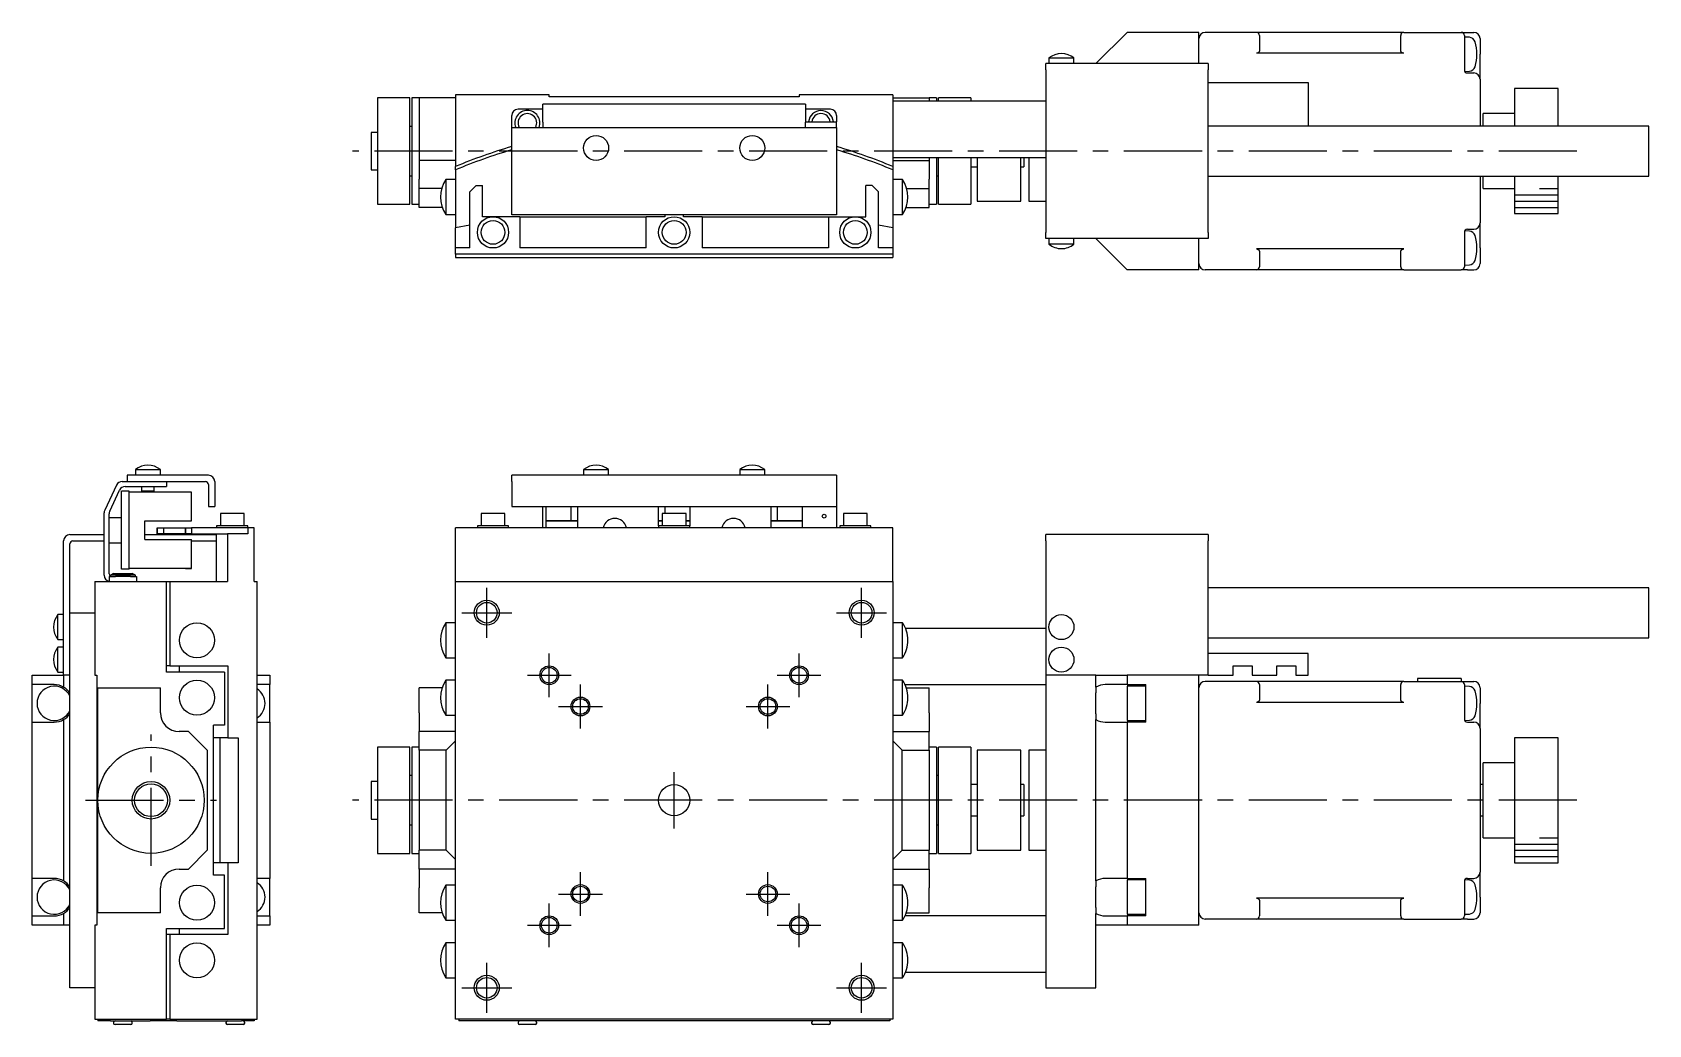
# Model space of a CAD drawing. Extents: x 28 to 595, y 17 to 359.
# Drawn here: x 28.5 to 287.2, y 200.2 to 359 of the extents above; entities that cross this region are included whole.
import ezdxf

# ---------------------------------------------------------------- set-up
doc = ezdxf.new("R2010")
doc.units = 0
doc.header["$LTSCALE"] = 10
doc.linetypes.add('CENTER', pattern=[2, 1.25, -0.25, 0.25, -0.25])
for name, color, linetype in [('1', 7, 'CONTINUOUS'), ('11', 7, 'CONTINUOUS'), ('2', 7, 'CONTINUOUS')]:
    doc.layers.add(name, color=color, linetype=linetype)

msp = doc.modelspace()

# ---------------------------------------------------------------- linework, layer by layer
at = {"layer": '1', "color": 7, "linetype": 'CONTINUOUS'}
for p, q in [((203.750001, 359), (198.750001, 354)), ((215.250001, 359), (203.750001, 359)), ((215.250001, 354), (215.250001, 359)), ((224.450001, 359), (216.250001, 359)), ((248.050001, 359), (224.450001, 359)), ((224.950001, 358.5), (224.950001, 357)), ((247.550001, 357), (247.550001, 358.5)), ((248.050001, 359), (257.250001, 359)), ((257.250001, 359), (258.250001, 359)), ((257.750001, 358.5), (257.750001, 357)), ((258.553724, 358.207879), (257.750001, 358.25)), ((258.250001, 359), (259.250001, 359)), ((260.250001, 358), (260.250001, 355.5)), ((191.250001, 354.897999), (195.249919, 354.897999)), ((191.250001, 354.897999), (191.250001, 354)), ((195.250001, 354), (195.250001, 354.897999)), ((224.474535, 355.648835), (224.450001, 355.648232)), ((248.050001, 355.648232), (224.450001, 355.648232)), ((224.49901, 355.65064), (224.474535, 355.648835)), ((224.523366, 355.653644), (224.49901, 355.65064)), ((224.547546, 355.65784), (224.523366, 355.653644)), ((224.571491, 355.663217), (224.547546, 355.65784)), ((224.595143, 355.669762), (224.571491, 355.663217)), ((224.618446, 355.67746), (224.595143, 355.669762)), ((224.641343, 355.686293), (224.618446, 355.67746)), ((224.663779, 355.696238), (224.641343, 355.686293)), ((224.685699, 355.707272), (224.663779, 355.696238)), ((224.707052, 355.719368), (224.685699, 355.707272)), ((224.727786, 355.732497), (224.707052, 355.719368)), ((224.747851, 355.746629), (224.727786, 355.732497)), ((224.767198, 355.761727), (224.747851, 355.746629)), ((224.78578, 355.777757), (224.767198, 355.761727)), ((224.803554, 355.794679), (224.78578, 355.777757)), ((224.820477, 355.812453), (224.803554, 355.794679)), ((224.836506, 355.831036), (224.820477, 355.812453)), ((224.851605, 355.850383), (224.836506, 355.831036)), ((224.865736, 355.870447), (224.851605, 355.850383)), ((224.878865, 355.891181), (224.865736, 355.870447)), ((224.890962, 355.912534), (224.878865, 355.891181)), ((224.901996, 355.934455), (224.890962, 355.912534)), ((224.911941, 355.956891), (224.901996, 355.934455)), ((224.920773, 355.979787), (224.911941, 355.956891)), ((224.928471, 356.00309), (224.920773, 355.979787)), ((224.935017, 356.026742), (224.928471, 356.00309)), ((224.940394, 356.050687), (224.935017, 356.026742)), ((224.944589, 356.074867), (224.940394, 356.050687)), ((224.947593, 356.099224), (224.944589, 356.074867)), ((224.949399, 356.123698), (224.947593, 356.099224)), ((224.950001, 356.148232), (224.949399, 356.123698)), ((224.950001, 357), (224.950001, 356.148232)), ((247.550001, 356.148232), (247.550001, 357)), ((247.550603, 356.123698), (247.550001, 356.148232)), ((247.552409, 356.099224), (247.550603, 356.123698)), ((247.555413, 356.074867), (247.552409, 356.099224)), ((247.559608, 356.050687), (247.555413, 356.074867)), ((247.564985, 356.026742), (247.559608, 356.050687)), ((247.571531, 356.00309), (247.564985, 356.026742)), ((247.579229, 355.979787), (247.571531, 356.00309)), ((247.588061, 355.956891), (247.579229, 355.979787)), ((247.598006, 355.934455), (247.588061, 355.956891)), ((247.60904, 355.912534), (247.598006, 355.934455)), ((247.621137, 355.891181), (247.60904, 355.912534)), ((247.634266, 355.870447), (247.621137, 355.891181)), ((247.648397, 355.850383), (247.634266, 355.870447)), ((247.663496, 355.831036), (247.648397, 355.850383)), ((247.679525, 355.812453), (247.663496, 355.831036)), ((247.696448, 355.794679), (247.679525, 355.812453)), ((247.714222, 355.777757), (247.696448, 355.794679)), ((247.732804, 355.761727), (247.714222, 355.777757)), ((247.752151, 355.746629), (247.732804, 355.761727)), ((247.772216, 355.732497), (247.752151, 355.746629)), ((247.79295, 355.719368), (247.772216, 355.732497)), ((247.814303, 355.707272), (247.79295, 355.719368)), ((247.836223, 355.696238), (247.814303, 355.707272)), ((247.858659, 355.686293), (247.836223, 355.696238)), ((247.881556, 355.67746), (247.858659, 355.686293)), ((247.904859, 355.669762), (247.881556, 355.67746)), ((247.928511, 355.663217), (247.904859, 355.669762)), ((247.952456, 355.65784), (247.928511, 355.663217)), ((247.976636, 355.653644), (247.952456, 355.65784)), ((248.000992, 355.65064), (247.976636, 355.653644)), ((248.025467, 355.648835), (248.000992, 355.65064)), ((248.050001, 355.648232), (248.025467, 355.648835)), ((257.750001, 357), (257.750001, 352.914214)), ((260.250001, 351.5), (260.250001, 355.5)), ((216.750001, 354), (190.750001, 354)), ((190.750001, 353), (190.750001, 354)), ((190.750001, 353), (190.750001, 327)), ((216.750001, 354), (216.750001, 353)), ((216.750001, 327), (216.750001, 353)), ((257.815038, 352.753408), (258.553724, 352.792121)), ((258.250001, 352.5), (259.250001, 352.5)), ((216.750001, 351), (232.750001, 351)), ((232.750001, 351), (232.750001, 344)), ((260.250001, 351.5), (260.250001, 344)), ((265.750001, 350), (265.750001, 344)), ((272.750001, 350), (265.750001, 350)), ((272.750001, 344), (272.750001, 350)), ((83.750001, 348.5), (83.750001, 331.5)), ((88.950001, 348.5), (83.750001, 348.5)), ((88.950001, 331.5), (88.950001, 348.5)), ((89.250001, 348.5), (89.250001, 331.5)), ((90.450001, 348.5), (89.250001, 348.5)), ((96.250001, 348.5), (90.450001, 348.5)), ((90.450001, 348.5), (90.450001, 338.5)), ((96.250001, 349), (96.250001, 337.54141)), ((111.250001, 349), (96.250001, 349)), ((152.250001, 347.5), (110.250001, 347.5)), ((110.250001, 347.406308), (110.250001, 347.5)), ((110.250001, 345.530961), (110.250001, 347.406308)), ((111.250001, 348.7), (111.250001, 349)), ((151.250001, 348.7), (111.250001, 348.7)), ((166.250001, 349), (151.250001, 349)), ((151.250001, 349), (151.250001, 348.7)), ((152.250001, 347.5), (152.250001, 347.406308)), ((152.250001, 347.406308), (152.250001, 345.530961)), ((166.250001, 349), (166.250001, 337.54141)), ((166.250001, 348.5), (172.050001, 348.5)), ((190.750001, 348), (166.250001, 348)), ((172.050001, 348.5), (172.050001, 348)), ((173.250001, 348.5), (172.050001, 348.5)), ((173.250001, 348.5), (173.250001, 348)), ((173.550001, 348), (173.550001, 348.5)), ((178.750001, 348.5), (173.550001, 348.5)), ((178.750001, 348.5), (178.750001, 348)), ((105.250001, 343.8), (105.250001, 345.7)), ((110.250001, 346.7), (106.250001, 346.7)), ((110.250001, 344.624653), (110.250001, 345.530961)), ((110.250001, 344.624653), (110.250001, 343.8)), ((156.250001, 346.7), (152.250001, 346.7)), ((152.250001, 345.530961), (152.250001, 344.624653)), ((152.250001, 344.7), (157.250001, 344.7)), ((152.250001, 343.8), (152.250001, 344.624653)), ((157.250001, 345.7), (157.250001, 344.7)), ((157.250001, 343.8), (157.250001, 344.7)), ((260.750001, 344), (260.750001, 346)), ((265.750001, 346), (260.750001, 346)), ((82.750001, 343), (82.750001, 340)), ((83.750001, 343), (82.750001, 343)), ((89.250001, 343.95), (88.950001, 343.95)), ((105.250001, 330.8), (105.250001, 343.8)), ((105.250001, 343.8), (157.250001, 343.8)), ((157.250001, 343.8), (157.250001, 330.8)), ((287.249999, 344), (216.750001, 344)), ((287.249999, 340), (287.249999, 344)), ((82.750001, 340), (82.750001, 337)), ((166.250001, 339), (190.750001, 339)), ((172.050001, 339), (172.050001, 338.5)), ((173.250001, 339), (173.250001, 331.5)), ((173.550001, 331.5), (173.550001, 339)), ((178.750001, 339), (178.750001, 331.5)), ((179.750001, 339), (179.750001, 332)), ((186.750001, 332), (186.750001, 339)), ((187.250001, 339), (187.250001, 337.5)), ((188.000001, 339), (188.000001, 332)), ((287.249999, 336), (287.249999, 340)), ((82.750001, 337), (83.750001, 337)), ((96.250001, 338.5), (90.450001, 338.5)), ((90.450001, 338.5), (90.450001, 335.5)), ((96.250001, 337), (96.250001, 337.54141)), ((96.250001, 337), (96.250001, 327.73673)), ((166.250001, 338.5), (172.050001, 338.5)), ((166.250001, 337.54141), (166.250001, 337)), ((166.250001, 337), (166.250001, 327.73673)), ((172.050001, 338.5), (172.050001, 335.5)), ((178.750001, 337.5), (179.750001, 337.5)), ((186.750001, 337.5), (187.250001, 337.5)), ((88.950001, 336.05), (89.250001, 336.05)), ((90.450001, 334), (90.450001, 335.5)), ((94.035915, 334), (90.450001, 334)), ((90.450001, 331), (90.450001, 334)), ((94.707538, 335.449231), (94.707538, 332.649231)), ((96.250001, 335.449231), (94.707538, 335.449231)), ((99.550001, 334.5), (98.550001, 333.5)), ((99.550001, 334.5), (100.550001, 334.5)), ((100.550001, 329.5), (100.550001, 334.5)), ((161.950001, 329.5), (161.950001, 334.5)), ((162.950001, 334.5), (161.950001, 334.5)), ((162.950001, 334.5), (163.950001, 333.5)), ((167.792464, 335.449231), (166.250001, 335.449231)), ((167.792464, 329.849231), (167.792464, 335.449231)), ((168.464087, 334), (172.050001, 334)), ((172.050001, 334), (172.050001, 335.5)), ((172.050001, 331), (172.050001, 334)), ((173.250001, 336.05), (173.550001, 336.05)), ((216.750001, 336), (287.249999, 336)), ((260.250001, 336), (260.250001, 328.5)), ((260.750001, 334), (260.750001, 336)), ((260.750001, 334), (265.750001, 334)), ((265.750001, 336), (265.750001, 330)), ((272.750001, 330), (272.750001, 336)), ((83.750001, 331.5), (88.950001, 331.5)), ((89.250001, 331.5), (90.450001, 331.5)), ((94.707538, 332.649231), (94.707538, 329.849231)), ((98.550001, 324.5), (98.550001, 333.5)), ((163.950001, 324.5), (163.950001, 333.5)), ((172.050001, 331.5), (173.250001, 331.5)), ((173.550001, 331.5), (178.750001, 331.5)), ((179.750001, 332), (186.750001, 332)), ((188.000001, 332), (190.750001, 332)), ((94.129828, 331), (90.450001, 331)), ((94.707538, 329.849231), (96.250001, 329.849231)), ((102.250001, 329.5), (100.550001, 329.5)), ((106.550001, 329.5), (102.250001, 329.5)), ((105.250001, 329.8), (105.250001, 330.8)), ((157.250001, 329.8), (105.250001, 329.8)), ((106.550001, 329.5), (106.550001, 324.5)), ((106.550001, 329.5), (126.750001, 329.5)), ((129.750001, 329.5), (126.750001, 329.5)), ((126.750001, 324.5), (126.750001, 329.5)), ((129.750001, 329.8), (129.750001, 329.5)), ((132.750001, 329.5), (132.750001, 329.8)), ((135.750001, 329.5), (132.750001, 329.5)), ((135.750001, 329.5), (135.750001, 324.5)), ((135.750001, 329.5), (155.950001, 329.5)), ((155.950001, 329.5), (155.950001, 324.5)), ((155.950001, 329.5), (160.250001, 329.5)), ((157.250001, 330.8), (157.250001, 329.8)), ((160.250001, 329.5), (161.950001, 329.5)), ((166.250001, 329.849231), (167.792464, 329.849231)), ((168.370174, 331), (172.050001, 331)), ((265.750001, 330), (272.750001, 330)), ((98.550001, 328.142282), (96.250001, 327.73673)), ((96.250001, 324.5), (96.250001, 327.73673)), ((166.250001, 327.73673), (163.950001, 328.142282)), ((166.250001, 327.73673), (166.250001, 324.5)), ((190.750001, 326), (190.750001, 327)), ((216.750001, 327), (216.750001, 326)), ((257.750001, 327.085786), (257.750001, 323)), ((258.553724, 327.207879), (257.815038, 327.246592)), ((258.250001, 327.5), (259.250001, 327.5)), ((260.250001, 324.5), (260.250001, 328.5)), ((98.550001, 324.5), (96.250001, 324.5)), ((96.250001, 323.5), (96.250001, 324.5)), ((166.250001, 323.5), (96.250001, 323.5)), ((96.250001, 323.5), (96.250001, 323)), ((126.750001, 324.5), (106.550001, 324.5)), ((155.950001, 324.5), (135.750001, 324.5)), ((166.250001, 324.5), (163.950001, 324.5)), ((166.250001, 324.5), (166.250001, 323.5)), ((166.250001, 323.5), (166.250001, 323)), ((216.750001, 326), (190.750001, 326)), ((191.250001, 326), (191.250001, 325.102001)), ((195.250001, 325.102001), (191.250001, 325.102001)), ((195.250001, 325.102001), (195.250001, 326)), ((198.750001, 326), (203.750001, 321)), ((215.250001, 321), (215.250001, 326)), ((248.050001, 324.351768), (224.450001, 324.351768)), ((224.450001, 324.351768), (224.474535, 324.351165)), ((224.474535, 324.351165), (224.49901, 324.34936)), ((224.49901, 324.34936), (224.523366, 324.346356)), ((224.523366, 324.346356), (224.547546, 324.34216)), ((224.547546, 324.34216), (224.571491, 324.336783)), ((224.571491, 324.336783), (224.595143, 324.330238)), ((224.595143, 324.330238), (224.618446, 324.32254)), ((224.618446, 324.32254), (224.641343, 324.313707)), ((224.641343, 324.313707), (224.663779, 324.303762)), ((224.663779, 324.303762), (224.685699, 324.292728)), ((224.685699, 324.292728), (224.707052, 324.280632)), ((224.707052, 324.280632), (224.727786, 324.267503)), ((224.727786, 324.267503), (224.747851, 324.253371)), ((224.747851, 324.253371), (224.767198, 324.238273)), ((224.767198, 324.238273), (224.78578, 324.222243)), ((224.78578, 324.222243), (224.803554, 324.205321)), ((224.803554, 324.205321), (224.820477, 324.187547)), ((224.820477, 324.187547), (224.836506, 324.168964)), ((224.836506, 324.168964), (224.851605, 324.149617)), ((224.851605, 324.149617), (224.865736, 324.129553)), ((224.865736, 324.129553), (224.878865, 324.108819)), ((224.878865, 324.108819), (224.890962, 324.087466)), ((224.890962, 324.087466), (224.901996, 324.065545)), ((224.901996, 324.065545), (224.911941, 324.043109)), ((224.911941, 324.043109), (224.920773, 324.020213)), ((224.920773, 324.020213), (224.928471, 323.99691)), ((224.928471, 323.99691), (224.935017, 323.973258)), ((224.935017, 323.973258), (224.940394, 323.949313)), ((224.940394, 323.949313), (224.944589, 323.925133)), ((224.944589, 323.925133), (224.947593, 323.900776)), ((224.947593, 323.900776), (224.949399, 323.876302)), ((224.949399, 323.876302), (224.950001, 323.851768)), ((224.950001, 323.851768), (224.950001, 323)), ((247.550001, 323.851768), (247.550603, 323.876302)), ((247.550001, 323), (247.550001, 323.851768)), ((247.550603, 323.876302), (247.552409, 323.900776)), ((247.552409, 323.900776), (247.555413, 323.925133)), ((247.555413, 323.925133), (247.559608, 323.949313)), ((247.559608, 323.949313), (247.564985, 323.973258)), ((247.564985, 323.973258), (247.571531, 323.99691)), ((247.571531, 323.99691), (247.579229, 324.020213)), ((247.579229, 324.020213), (247.588061, 324.043109)), ((247.588061, 324.043109), (247.598006, 324.065545)), ((247.598006, 324.065545), (247.60904, 324.087466)), ((247.60904, 324.087466), (247.621137, 324.108819)), ((247.621137, 324.108819), (247.634266, 324.129553)), ((247.634266, 324.129553), (247.648397, 324.149617)), ((247.648397, 324.149617), (247.663496, 324.168964)), ((247.663496, 324.168964), (247.679525, 324.187547)), ((247.679525, 324.187547), (247.696448, 324.205321)), ((247.696448, 324.205321), (247.714222, 324.222243)), ((247.714222, 324.222243), (247.732804, 324.238273)), ((247.732804, 324.238273), (247.752151, 324.253371)), ((247.752151, 324.253371), (247.772216, 324.267503)), ((247.772216, 324.267503), (247.79295, 324.280632)), ((247.79295, 324.280632), (247.814303, 324.292728)), ((247.814303, 324.292728), (247.836223, 324.303762)), ((247.836223, 324.303762), (247.858659, 324.313707)), ((247.858659, 324.313707), (247.881556, 324.32254)), ((247.881556, 324.32254), (247.904859, 324.330238)), ((247.904859, 324.330238), (247.928511, 324.336783)), ((247.928511, 324.336783), (247.952456, 324.34216)), ((247.952456, 324.34216), (247.976636, 324.346356)), ((247.976636, 324.346356), (248.000992, 324.34936)), ((248.000992, 324.34936), (248.025467, 324.351165)), ((248.025467, 324.351165), (248.050001, 324.351768)), ((260.250001, 324.5), (260.250001, 322)), ((96.250001, 323), (166.250001, 323)), ((215.250001, 321), (203.750001, 321)), ((224.450001, 321), (216.250001, 321)), ((248.050001, 321), (224.450001, 321)), ((224.950001, 323), (224.950001, 321.5)), ((247.550001, 321.5), (247.550001, 323)), ((248.050001, 321), (257.250001, 321)), ((258.250001, 321), (257.250001, 321)), ((257.750001, 323), (257.750001, 321.5)), ((257.750001, 321.75), (258.553724, 321.792121)), ((258.250001, 321), (259.250001, 321)), ((43.7, 288.15), (43.7, 287.15)), ((56.7, 288.15), (43.7, 288.15)), ((45, 289.047999), (49, 289.047999)), ((45, 289.047999), (45, 288.15)), ((49, 288.15), (49, 289.047999)), ((157.250001, 288.15), (105.250001, 288.15)), ((105.250001, 287.15), (105.250001, 288.15)), ((116.750001, 289.047999), (120.750001, 289.047999)), ((116.750001, 289.047999), (116.750001, 288.15)), ((120.750001, 288.15), (120.750001, 289.047999)), ((141.750001, 289.047999), (145.750001, 289.047999)), ((141.750001, 289.047999), (141.750001, 288.15)), ((145.750001, 288.15), (145.750001, 289.047999)), ((157.250001, 288.15), (157.250001, 287.15)), ((41.969039, 286.572618), (40.093692, 282.550924)), ((40.893692, 282.373568), (42.478695, 285.772618)), ((44, 285.6), (42.8, 285.6)), ((42.8, 273.1), (42.8, 285.6)), ((42.875347, 287.15), (43.7, 287.15)), ((43.385003, 286.35), (50, 286.35)), ((43.7, 287.15), (56.2, 287.15)), ((44, 273.1), (44, 285.6)), ((54, 285.45), (44, 285.45)), ((46, 286.35), (46, 285.65)), ((46, 285.65), (48, 285.65)), ((46, 285.65), (46.2, 285.45)), ((47.8, 285.45), (48, 285.65)), ((48, 285.65), (48, 286.35)), ((50, 287.15), (50, 286.35)), ((54, 280.85), (54, 285.45)), ((56.7, 286.65), (56.7, 283.15)), ((57.7, 287.15), (57.7, 283.15)), ((105.250001, 287.15), (105.250001, 283.15)), ((157.250001, 287.15), (157.250001, 283.15)), ((40, 272.15), (40, 282.128305)), ((56.7, 283.15), (57.7, 283.15)), ((62.4, 282.05), (58.6, 282.05)), ((58.6, 282.05), (58.6, 280.05)), ((62.4, 280.05), (62.4, 282.05)), ((104.150001, 282.05), (100.350001, 282.05)), ((100.350001, 282.05), (100.350001, 280.05)), ((104.150001, 280.05), (104.150001, 282.05)), ((105.250001, 283.15), (157.250001, 283.15)), ((110.250001, 279.75), (110.250001, 283.15)), ((110.750001, 280.85), (110.750001, 283.15)), ((114.750001, 280.85), (114.750001, 283.15)), ((115.750001, 283.15), (115.750001, 280.85)), ((128.750001, 280.85), (128.750001, 283.15)), ((133.150001, 282.05), (129.350001, 282.05)), ((129.350001, 282.05), (129.350001, 280.05)), ((129.750001, 283.15), (129.750001, 282.05)), ((133.150001, 280.05), (133.150001, 282.05)), ((133.750001, 283.15), (133.750001, 280.85)), ((146.750001, 280.85), (146.750001, 283.15)), ((147.750001, 283.15), (147.750001, 280.85)), ((151.750001, 283.15), (151.750001, 280.85)), ((157.250001, 283.15), (157.250001, 279.75)), ((162.150001, 282.05), (158.350001, 282.05)), ((158.350001, 282.05), (158.350001, 280.05)), ((162.150001, 280.05), (162.150001, 282.05)), ((40.8, 272.35), (40.8, 281.95095)), ((42.8, 281.35), (40.8, 281.35)), ((46.5, 280.85), (54, 280.85)), ((46.5, 277.85), (46.5, 280.85)), ((46.5, 280.85), (53, 280.85)), ((48.5, 278.75), (48.5, 279.75)), ((48.5, 279.75), (49.5, 279.75)), ((48.5, 279.75), (48.5, 278.75)), ((49.5, 279.75), (49.5, 278.75)), ((49.5, 279.75), (53, 279.75)), ((53, 280.85), (54, 280.85)), ((53, 278.75), (53, 279.75)), ((53, 279.75), (54, 279.75)), ((53, 279.75), (53, 278.75)), ((54, 279.75), (54, 278.75)), ((63, 279.75), (54, 279.75)), ((63, 280.05), (58, 280.05)), ((58, 280.05), (58, 279.75)), ((63, 279.75), (63, 280.05)), ((63, 279.75), (63, 278.75)), ((64, 279.75), (63, 279.75)), ((64, 271.15), (64, 279.75)), ((166.250001, 279.75), (96.250001, 279.75)), ((96.250001, 271.15), (96.250001, 279.75)), ((104.750001, 280.05), (99.750001, 280.05)), ((99.750001, 280.05), (99.750001, 279.75)), ((104.750001, 279.75), (104.750001, 280.05)), ((110.750001, 280.85), (115.750001, 280.85)), ((114.750001, 280.85), (110.750001, 280.85)), ((110.750001, 279.75), (110.750001, 280.85)), ((115.750001, 280.85), (114.750001, 280.85)), ((115.750001, 280.85), (115.750001, 279.75)), ((128.750001, 280.85), (129.350001, 280.85)), ((129.350001, 280.85), (128.750001, 280.85)), ((128.750001, 280.05), (128.750001, 280.85)), ((133.750001, 280.05), (128.750001, 280.05)), ((128.750001, 280.05), (128.750001, 279.75)), ((133.750001, 280.85), (133.150001, 280.85)), ((133.150001, 280.85), (133.750001, 280.85)), ((133.750001, 280.85), (133.750001, 280.05)), ((133.750001, 279.75), (133.750001, 280.05)), ((146.750001, 280.85), (151.750001, 280.85)), ((147.750001, 280.85), (146.750001, 280.85)), ((146.750001, 279.75), (146.750001, 280.85)), ((151.750001, 280.85), (147.750001, 280.85)), ((151.750001, 280.85), (151.750001, 279.75)), ((162.750001, 280.05), (157.750001, 280.05)), ((157.750001, 280.05), (157.750001, 279.75)), ((162.750001, 279.75), (162.750001, 280.05)), ((166.250001, 271.15), (166.250001, 279.75)), ((33.5, 256.15), (33.5, 277.65)), ((34.5, 278.65), (40, 278.65)), ((34.5, 266.15), (34.5, 277.15)), ((35, 277.65), (40, 277.65)), ((40.8, 277.35), (42.8, 277.35)), ((46.5, 278.65), (58, 278.65)), ((46.5, 277.85), (54, 277.85)), ((49.5, 278.75), (48.5, 278.75)), ((53, 278.75), (49.5, 278.75)), ((54, 278.75), (53, 278.75)), ((54, 278.75), (59.357718, 278.75)), ((54, 273.25), (54, 277.85)), ((54, 277.65), (58, 277.65)), ((58, 271.15), (58, 278.75)), ((59.357718, 278.75), (59.76327, 278.75)), ((59.76327, 278.75), (59.76327, 271.15)), ((63, 278.75), (59.76327, 278.75)), ((216.750001, 278.65), (190.750001, 278.65)), ((190.750001, 277.65), (190.750001, 278.65)), ((190.750001, 277.65), (190.750001, 256.15)), ((216.750001, 278.65), (216.750001, 277.65)), ((216.750001, 256.15), (216.750001, 277.65)), ((40.8, 271.95), (40.8, 271.170204)), ((40.8, 271.95), (41.8, 271.95)), ((41.5, 272.45), (41, 272.161325)), ((45, 272.161325), (41, 272.161325)), ((41, 272.161325), (41, 271.95)), ((41.5, 272.45), (44.5, 272.45)), ((44.2, 271.95), (41.8, 271.95)), ((44, 273.1), (42.8, 273.1)), ((54, 273.25), (44, 273.25)), ((53, 273.25), (44, 273.25)), ((44.2, 271.95), (45.2, 271.95)), ((45, 272.161325), (44.5, 272.45)), ((45, 271.95), (45, 272.161325)), ((45.2, 271.95), (45.2, 271.15)), ((53, 273.25), (54, 273.25)), ((38.5, 271.15), (38.5, 256.15)), ((38.5, 271.15), (49.95859, 271.15)), ((40.8, 271.170204), (41, 271.15)), ((49.95859, 271.15), (50.5, 271.15)), ((49.95859, 256.65), (49.95859, 271.15)), ((50.5, 271.15), (59.76327, 271.15)), ((50.5, 271.15), (50.5, 257.65)), ((64, 271.15), (64.5, 271.15)), ((64.5, 201.15), (64.5, 271.15)), ((96.250001, 271.15), (166.250001, 271.15)), ((96.250001, 201.15), (96.250001, 271.15)), ((166.250001, 271.15), (166.250001, 201.15)), ((287.249999, 270.15), (216.750001, 270.15)), ((287.249999, 262.15), (287.249999, 270.15)), ((32.602001, 261.85), (32.602001, 265.85)), ((33.5, 265.85), (32.602001, 265.85)), ((34.5, 266.15), (38.5, 266.15)), ((34.5, 256.15), (34.5, 266.15)), ((34.5, 256.15), (34.5, 266.15)), ((94.707538, 264.55), (94.707538, 258.95)), ((96.250001, 264.55), (94.707538, 264.55)), ((167.792464, 264.55), (166.250001, 264.55)), ((167.792464, 258.95), (167.792464, 264.55)), ((32.602001, 261.85), (33.5, 261.85)), ((190.750001, 263.65), (168.274933, 263.65)), ((216.750001, 262.15), (287.249999, 262.15)), ((32.602001, 256.65), (32.602001, 260.65)), ((33.5, 260.65), (32.602001, 260.65)), ((94.707538, 258.95), (96.250001, 258.95)), ((166.250001, 258.95), (167.792464, 258.95)), ((232.750001, 259.65), (216.750001, 259.65)), ((232.750001, 256.15), (232.750001, 259.65)), ((32.602001, 256.65), (33.5, 256.65)), ((50.5, 257.65), (49.95859, 257.65)), ((59.240449, 256.65), (49.95859, 256.65)), ((50.5, 257.65), (59.792236, 257.65)), ((52, 257.65), (52, 256.65)), ((59.240449, 256.65), (59.240449, 248.15)), ((59.792236, 257.65), (59.792236, 246.15)), ((220.750001, 257.65), (223.750001, 257.65)), ((220.750001, 256.15), (220.750001, 257.65)), ((223.750001, 257.65), (223.750001, 256.15)), ((227.750001, 257.65), (230.750001, 257.65)), ((227.750001, 256.15), (227.750001, 257.65)), ((230.750001, 257.65), (230.750001, 256.15)), ((28.5, 254.65), (28.5, 256.15)), ((28.5, 256.15), (33.5, 256.15)), ((32, 254.65), (28.5, 254.65)), ((28.5, 248.65), (28.5, 254.65)), ((34.5, 256.15), (33.5, 256.15)), ((33.5, 256.15), (33.5, 254.248076)), ((34.5, 206.15), (34.5, 256.15)), ((38.5, 256.15), (38.8, 256.15)), ((38.8, 256.15), (38.8, 216.15)), ((39, 254.15), (49, 254.15)), ((39, 236.15), (39, 254.15)), ((49, 250.15), (49, 254.15)), ((64.5, 256.15), (66.5, 256.15)), ((66.5, 254.65), (64.500019, 254.65)), ((66.5, 256.15), (66.5, 254.65)), ((66.5, 248.65), (66.5, 254.65)), ((94.112913, 254.15), (90.450001, 254.15)), ((90.450001, 250.15), (90.450001, 254.15)), ((94.707538, 255.35), (94.707538, 249.75)), ((96.250001, 255.35), (94.707538, 255.35)), ((167.792464, 255.35), (166.250001, 255.35)), ((167.792464, 249.75), (167.792464, 255.35)), ((168.187622, 254.65), (190.750001, 254.65)), ((168.387089, 254.15), (172.050001, 254.15)), ((172.050001, 250.15), (172.050001, 254.15)), ((190.750001, 256.15), (190.750001, 206.15)), ((198.750001, 256.15), (190.750001, 256.15)), ((198.750001, 254.248076), (198.750001, 256.15)), ((198.750001, 256.15), (203.750001, 256.15)), ((198.750001, 254.248076), (198.750001, 253.308312)), ((203.750001, 254.65), (200.250001, 254.65)), ((203.750001, 256.15), (203.750001, 254.65)), ((215.250001, 256.15), (203.750001, 256.15)), ((203.750001, 254.65), (206.750001, 254.65)), ((203.750001, 254.4), (203.750001, 251.65)), ((203.750001, 254.4), (203.750001, 248.9)), ((206.750001, 254.4), (203.750001, 254.4)), ((206.750001, 248.65), (206.750001, 254.65)), ((215.250001, 216.15), (215.250001, 256.15)), ((216.750001, 256.15), (215.250001, 256.15)), ((224.450001, 255.15), (216.250001, 255.15)), ((216.750001, 256.15), (220.750001, 256.15)), ((223.750001, 256.15), (227.750001, 256.15)), ((248.050001, 255.15), (224.450001, 255.15)), ((224.950001, 254.65), (224.950001, 253.15)), ((230.750001, 256.15), (232.750001, 256.15)), ((247.550001, 253.15), (247.550001, 254.65)), ((248.050001, 255.15), (257.250001, 255.15)), ((250.250001, 255.65), (250.250001, 255.15)), ((257.250001, 255.65), (250.250001, 255.65)), ((257.250001, 255.65), (257.250001, 255.15)), ((257.250001, 255.15), (258.250001, 255.15)), ((257.750001, 254.65), (257.750001, 253.15)), ((258.553724, 254.357879), (257.750001, 254.4)), ((258.250001, 255.15), (259.250001, 255.15)), ((260.250001, 254.15), (260.250001, 251.65)), ((198.750001, 249.991688), (198.750001, 253.308312)), ((203.750001, 251.65), (203.750001, 248.9)), ((224.474535, 251.798835), (224.450001, 251.798232)), ((248.050001, 251.798232), (224.450001, 251.798232)), ((224.49901, 251.80064), (224.474535, 251.798835)), ((224.523366, 251.803644), (224.49901, 251.80064)), ((224.547546, 251.80784), (224.523366, 251.803644)), ((224.571491, 251.813217), (224.547546, 251.80784)), ((224.595143, 251.819762), (224.571491, 251.813217)), ((224.618446, 251.82746), (224.595143, 251.819762)), ((224.641343, 251.836293), (224.618446, 251.82746)), ((224.663779, 251.846238), (224.641343, 251.836293)), ((224.685699, 251.857272), (224.663779, 251.846238)), ((224.707052, 251.869368), (224.685699, 251.857272)), ((224.727786, 251.882497), (224.707052, 251.869368)), ((224.747851, 251.896629), (224.727786, 251.882497)), ((224.767198, 251.911727), (224.747851, 251.896629)), ((224.78578, 251.927757), (224.767198, 251.911727)), ((224.803554, 251.944679), (224.78578, 251.927757)), ((224.820477, 251.962453), (224.803554, 251.944679)), ((224.836506, 251.981036), (224.820477, 251.962453)), ((224.851605, 252.000383), (224.836506, 251.981036)), ((224.865736, 252.020447), (224.851605, 252.000383)), ((224.878865, 252.041181), (224.865736, 252.020447)), ((224.890962, 252.062534), (224.878865, 252.041181)), ((224.901996, 252.084455), (224.890962, 252.062534)), ((224.911941, 252.106891), (224.901996, 252.084455)), ((224.920773, 252.129787), (224.911941, 252.106891)), ((224.928471, 252.15309), (224.920773, 252.129787)), ((224.935017, 252.176742), (224.928471, 252.15309)), ((224.940394, 252.200687), (224.935017, 252.176742)), ((224.944589, 252.224867), (224.940394, 252.200687)), ((224.947593, 252.249224), (224.944589, 252.224867)), ((224.949399, 252.273698), (224.947593, 252.249224)), ((224.950001, 252.298232), (224.949399, 252.273698)), ((224.950001, 253.15), (224.950001, 252.298232)), ((247.550001, 252.298232), (247.550001, 253.15)), ((247.550603, 252.273698), (247.550001, 252.298232)), ((247.552409, 252.249224), (247.550603, 252.273698)), ((247.555413, 252.224867), (247.552409, 252.249224)), ((247.559608, 252.200687), (247.555413, 252.224867)), ((247.564985, 252.176742), (247.559608, 252.200687)), ((247.571531, 252.15309), (247.564985, 252.176742)), ((247.579229, 252.129787), (247.571531, 252.15309)), ((247.588061, 252.106891), (247.579229, 252.129787)), ((247.598006, 252.084455), (247.588061, 252.106891)), ((247.60904, 252.062534), (247.598006, 252.084455)), ((247.621137, 252.041181), (247.60904, 252.062534)), ((247.634266, 252.020447), (247.621137, 252.041181)), ((247.648397, 252.000383), (247.634266, 252.020447)), ((247.663496, 251.981036), (247.648397, 252.000383)), ((247.679525, 251.962453), (247.663496, 251.981036)), ((247.696448, 251.944679), (247.679525, 251.962453)), ((247.714222, 251.927757), (247.696448, 251.944679)), ((247.732804, 251.911727), (247.714222, 251.927757)), ((247.752151, 251.896629), (247.732804, 251.911727)), ((247.772216, 251.882497), (247.752151, 251.896629)), ((247.79295, 251.869368), (247.772216, 251.882497)), ((247.814303, 251.857272), (247.79295, 251.869368)), ((247.836223, 251.846238), (247.814303, 251.857272)), ((247.858659, 251.836293), (247.836223, 251.846238)), ((247.881556, 251.82746), (247.858659, 251.836293)), ((247.904859, 251.819762), (247.881556, 251.82746)), ((247.928511, 251.813217), (247.904859, 251.819762)), ((247.952456, 251.80784), (247.928511, 251.813217)), ((247.976636, 251.803644), (247.952456, 251.80784)), ((248.000992, 251.80064), (247.976636, 251.803644)), ((248.025467, 251.798835), (248.000992, 251.80064)), ((248.050001, 251.798232), (248.025467, 251.798835)), ((257.750001, 253.15), (257.750001, 249.064214)), ((260.250001, 247.65), (260.250001, 251.65)), ((28.5, 223.65), (28.5, 248.65)), ((28.5, 248.65), (32, 248.65)), ((33.5, 249.051924), (33.5, 223.248076)), ((64.5, 248.65), (66.5, 248.65)), ((66.5, 248.65), (66.5, 223.65)), ((90.450001, 250.15), (90.450001, 247.15)), ((94.707538, 249.75), (96.250001, 249.75)), ((166.250001, 249.75), (167.792464, 249.75)), ((172.050001, 250.15), (172.050001, 247.15)), ((198.750001, 249.991688), (198.750001, 249.051924)), ((198.750001, 223.248076), (198.750001, 249.051924)), ((200.250001, 248.65), (203.750001, 248.65)), ((203.750001, 248.9), (206.750001, 248.9)), ((203.750001, 248.65), (203.750001, 223.65)), ((206.750001, 248.65), (203.750001, 248.65)), ((257.815038, 248.903408), (258.553724, 248.942121)), ((258.250001, 248.65), (259.250001, 248.65)), ((53.5, 247.15), (52, 247.15)), ((56.5, 244.15), (53.5, 247.15)), ((59.240449, 248.15), (57.5, 248.15)), ((57.5, 224.15), (57.5, 248.15)), ((59.792236, 246.15), (57.5, 246.15)), ((58.5, 246.15), (58.5, 226.15)), ((59.792236, 246.15), (61.452071, 246.15)), ((61.452071, 246.15), (61.452071, 226.15)), ((90.450001, 244.15), (90.450001, 247.15)), ((96.250001, 247.15), (90.450001, 247.15)), ((166.250001, 247.15), (172.050001, 247.15)), ((172.050001, 244.15), (172.050001, 247.15)), ((260.250001, 247.65), (260.250001, 224.65)), ((265.750001, 246.15), (265.750001, 236.15)), ((272.750001, 246.15), (265.750001, 246.15)), ((272.750001, 236.15), (272.750001, 246.15)), ((56.5, 244.15), (56.5, 228.15)), ((83.750001, 244.65), (83.750001, 239.15)), ((83.750001, 244.65), (83.750001, 227.65)), ((88.950001, 244.65), (83.750001, 244.65)), ((88.950001, 227.65), (88.950001, 244.65)), ((89.250001, 244.65), (89.250001, 236.15)), ((89.250001, 244.65), (89.250001, 240.1)), ((90.450001, 244.65), (89.250001, 244.65)), ((94.750001, 244.15), (90.450001, 244.15)), ((90.450001, 244.15), (90.450001, 228.15)), ((94.750001, 244.15), (96.250001, 245.65)), ((94.750001, 228.15), (94.750001, 244.15)), ((167.750001, 244.15), (166.250001, 245.65)), ((167.750001, 228.15), (167.750001, 244.15)), ((167.750001, 244.15), (172.050001, 244.15)), ((173.250001, 244.65), (172.050001, 244.65)), ((172.050001, 244.15), (172.050001, 228.15)), ((173.250001, 244.65), (173.250001, 236.15)), ((173.250001, 244.65), (173.250001, 240.1)), ((173.550001, 227.65), (173.550001, 244.65)), ((178.750001, 244.65), (173.550001, 244.65)), ((178.750001, 244.65), (178.750001, 227.65)), ((179.750001, 244.15), (179.750001, 236.15)), ((186.750001, 244.15), (179.750001, 244.15)), ((186.750001, 236.15), (186.750001, 244.15)), ((188.000001, 244.15), (188.000001, 236.15)), ((190.750001, 244.15), (188.000001, 244.15)), ((260.750001, 236.15), (260.750001, 242.15)), ((265.750001, 242.15), (260.750001, 242.15)), ((82.750001, 239.15), (82.750001, 233.15)), ((83.750001, 239.15), (82.750001, 239.15)), ((83.750001, 239.15), (83.750001, 238.775)), ((83.750001, 239.15), (83.750001, 236.15)), ((89.250001, 240.1), (88.950001, 240.1)), ((173.550001, 240.1), (173.250001, 240.1)), ((179.750001, 238.65), (178.750001, 238.65)), ((187.250001, 238.65), (186.750001, 238.65)), ((187.250001, 238.65), (187.250001, 233.65)), ((260.750001, 238.65), (260.250001, 238.65)), ((39, 218.15), (39, 236.15)), ((83.750001, 236.15), (83.750001, 233.15)), ((89.250001, 236.15), (89.250001, 227.65)), ((173.250001, 236.15), (173.250001, 227.65)), ((179.750001, 236.15), (179.750001, 228.15)), ((186.750001, 228.15), (186.750001, 236.15)), ((188.000001, 236.15), (188.000001, 228.15)), ((260.750001, 230.15), (260.750001, 236.15)), ((265.750001, 236.15), (265.750001, 226.15)), ((272.750001, 226.15), (272.750001, 236.15)), ((82.750001, 233.15), (83.750001, 233.15)), ((83.750001, 233.525), (83.750001, 233.15)), ((83.750001, 233.15), (83.750001, 227.65)), ((178.750001, 233.65), (179.750001, 233.65)), ((186.750001, 233.65), (187.250001, 233.65)), ((260.250001, 233.65), (260.750001, 233.65)), ((88.950001, 232.2), (89.250001, 232.2)), ((89.250001, 232.194517), (89.250001, 227.65)), ((173.250001, 232.2), (173.550001, 232.2)), ((173.250001, 232.194517), (173.250001, 227.65)), ((53.5, 225.15), (56.5, 228.15)), ((94.750001, 228.15), (90.450001, 228.15)), ((90.450001, 225.15), (90.450001, 228.15)), ((96.250001, 226.65), (94.750001, 228.15)), ((166.250001, 226.65), (167.750001, 228.15)), ((167.750001, 228.15), (172.050001, 228.15)), ((172.050001, 225.15), (172.050001, 228.15)), ((179.750001, 228.15), (186.750001, 228.15)), ((188.000001, 228.15), (190.750001, 228.15)), ((260.750001, 230.15), (265.750001, 230.15)), ((52, 225.15), (53.5, 225.15)), ((59.792236, 226.15), (57.5, 226.15)), ((59.792236, 226.15), (59.792236, 214.65)), ((61.452071, 226.15), (59.792236, 226.15)), ((83.750001, 227.65), (88.950001, 227.65)), ((89.250001, 227.65), (90.450001, 227.65)), ((96.250001, 225.15), (90.450001, 225.15)), ((90.450001, 225.15), (90.450001, 222.15)), ((166.250001, 225.15), (172.050001, 225.15)), ((172.050001, 227.65), (173.250001, 227.65)), ((172.050001, 225.15), (172.050001, 222.15)), ((173.550001, 227.65), (178.750001, 227.65)), ((265.750001, 226.15), (272.750001, 226.15)), ((32, 223.65), (28.5, 223.65)), ((28.5, 217.65), (28.5, 223.65)), ((59.240449, 224.15), (57.5, 224.15)), ((59.240449, 215.65), (59.240449, 224.15)), ((66.5, 223.65), (64.5, 223.65)), ((66.5, 217.65), (66.5, 223.65)), ((94.707538, 222.55), (94.707538, 216.95)), ((96.250001, 222.55), (94.707538, 222.55)), ((167.792464, 222.55), (166.250001, 222.55)), ((167.792464, 216.95), (167.792464, 222.55)), ((198.750001, 223.248076), (198.750001, 222.308312)), ((203.750001, 223.65), (200.250001, 223.65)), ((203.750001, 223.65), (206.750001, 223.65)), ((203.750001, 223.4), (203.750001, 220.65)), ((203.750001, 223.4), (203.750001, 217.9)), ((206.750001, 223.4), (203.750001, 223.4)), ((206.750001, 217.65), (206.750001, 223.65)), ((257.750001, 223.235786), (257.750001, 219.15)), ((258.553724, 223.357879), (257.815038, 223.396592)), ((258.250001, 223.65), (259.250001, 223.65)), ((260.250001, 220.65), (260.250001, 224.65)), ((49, 218.15), (49, 222.15)), ((90.450001, 218.15), (90.450001, 222.15)), ((172.050001, 218.15), (172.050001, 222.15)), ((198.750001, 218.991688), (198.750001, 222.308312)), ((203.750001, 220.65), (203.750001, 217.9)), ((248.050001, 220.501768), (224.450001, 220.501768)), ((224.450001, 220.501768), (224.474535, 220.501165)), ((224.474535, 220.501165), (224.49901, 220.49936)), ((224.49901, 220.49936), (224.523366, 220.496356)), ((224.523366, 220.496356), (224.547546, 220.49216)), ((224.547546, 220.49216), (224.571491, 220.486783)), ((224.571491, 220.486783), (224.595143, 220.480238)), ((224.595143, 220.480238), (224.618446, 220.47254)), ((224.618446, 220.47254), (224.641343, 220.463707)), ((224.641343, 220.463707), (224.663779, 220.453762)), ((224.663779, 220.453762), (224.685699, 220.442728)), ((224.685699, 220.442728), (224.707052, 220.430632)), ((224.707052, 220.430632), (224.727786, 220.417503)), ((224.727786, 220.417503), (224.747851, 220.403371)), ((224.747851, 220.403371), (224.767198, 220.388273)), ((224.767198, 220.388273), (224.78578, 220.372243)), ((224.78578, 220.372243), (224.803554, 220.355321)), ((224.803554, 220.355321), (224.820477, 220.337547)), ((224.820477, 220.337547), (224.836506, 220.318964)), ((224.836506, 220.318964), (224.851605, 220.299617)), ((224.851605, 220.299617), (224.865736, 220.279553)), ((224.865736, 220.279553), (224.878865, 220.258819)), ((224.878865, 220.258819), (224.890962, 220.237466)), ((224.890962, 220.237466), (224.901996, 220.215545)), ((224.901996, 220.215545), (224.911941, 220.193109)), ((224.911941, 220.193109), (224.920773, 220.170213)), ((224.920773, 220.170213), (224.928471, 220.14691)), ((224.928471, 220.14691), (224.935017, 220.123258)), ((224.935017, 220.123258), (224.940394, 220.099313)), ((224.940394, 220.099313), (224.944589, 220.075133)), ((224.944589, 220.075133), (224.947593, 220.050776)), ((224.947593, 220.050776), (224.949399, 220.026302)), ((224.949399, 220.026302), (224.950001, 220.001768)), ((224.950001, 220.001768), (224.950001, 219.15)), ((247.550001, 220.001768), (247.550603, 220.026302)), ((247.550001, 219.15), (247.550001, 220.001768)), ((247.550603, 220.026302), (247.552409, 220.050776)), ((247.552409, 220.050776), (247.555413, 220.075133)), ((247.555413, 220.075133), (247.559608, 220.099313)), ((247.559608, 220.099313), (247.564985, 220.123258)), ((247.564985, 220.123258), (247.571531, 220.14691)), ((247.571531, 220.14691), (247.579229, 220.170213)), ((247.579229, 220.170213), (247.588061, 220.193109)), ((247.588061, 220.193109), (247.598006, 220.215545)), ((247.598006, 220.215545), (247.60904, 220.237466)), ((247.60904, 220.237466), (247.621137, 220.258819)), ((247.621137, 220.258819), (247.634266, 220.279553)), ((247.634266, 220.279553), (247.648397, 220.299617)), ((247.648397, 220.299617), (247.663496, 220.318964)), ((247.663496, 220.318964), (247.679525, 220.337547)), ((247.679525, 220.337547), (247.696448, 220.355321)), ((247.696448, 220.355321), (247.714222, 220.372243)), ((247.714222, 220.372243), (247.732804, 220.388273)), ((247.732804, 220.388273), (247.752151, 220.403371)), ((247.752151, 220.403371), (247.772216, 220.417503)), ((247.772216, 220.417503), (247.79295, 220.430632)), ((247.79295, 220.430632), (247.814303, 220.442728)), ((247.814303, 220.442728), (247.836223, 220.453762)), ((247.836223, 220.453762), (247.858659, 220.463707)), ((247.858659, 220.463707), (247.881556, 220.47254)), ((247.881556, 220.47254), (247.904859, 220.480238)), ((247.904859, 220.480238), (247.928511, 220.486783)), ((247.928511, 220.486783), (247.952456, 220.49216)), ((247.952456, 220.49216), (247.976636, 220.496356)), ((247.976636, 220.496356), (248.000992, 220.49936)), ((248.000992, 220.49936), (248.025467, 220.501165)), ((248.025467, 220.501165), (248.050001, 220.501768)), ((260.250001, 220.65), (260.250001, 218.15)), ((28.5, 216.15), (28.5, 217.65)), ((28.5, 217.65), (32, 217.65)), ((33.5, 218.051924), (33.5, 216.15)), ((49, 218.15), (39, 218.15)), ((64.500019, 217.65), (66.5, 217.65)), ((66.5, 217.65), (66.5, 216.15)), ((94.112913, 218.15), (90.450001, 218.15)), ((190.750001, 217.65), (168.187622, 217.65)), ((168.387089, 218.15), (172.050001, 218.15)), ((198.750001, 218.991688), (198.750001, 218.051924)), ((198.750001, 216.15), (198.750001, 218.051924)), ((200.250001, 217.65), (203.750001, 217.65)), ((203.750001, 217.9), (206.750001, 217.9)), ((203.750001, 217.65), (203.750001, 216.15)), ((206.750001, 217.65), (203.750001, 217.65)), ((224.950001, 219.15), (224.950001, 217.65)), ((247.550001, 217.65), (247.550001, 219.15)), ((257.750001, 219.15), (257.750001, 217.65)), ((257.750001, 217.9), (258.553724, 217.942121)), ((33.5, 216.15), (28.5, 216.15)), ((34.5, 216.15), (33.5, 216.15)), ((38.5, 216.15), (38.5, 201.15)), ((38.8, 216.15), (38.5, 216.15)), ((49.95859, 215.65), (59.240449, 215.65)), ((49.95859, 201.15), (49.95859, 215.65)), ((52, 215.65), (52, 214.65)), ((66.5, 216.15), (64.5, 216.15)), ((94.707538, 216.95), (96.250001, 216.95)), ((166.250001, 216.95), (167.792464, 216.95)), ((198.750001, 206.15), (198.750001, 216.15)), ((203.750001, 216.15), (198.750001, 216.15)), ((215.250001, 216.15), (203.750001, 216.15)), ((224.450001, 217.15), (216.250001, 217.15)), ((248.050001, 217.15), (224.450001, 217.15)), ((248.050001, 217.15), (257.250001, 217.15)), ((258.250001, 217.15), (257.250001, 217.15)), ((258.250001, 217.15), (259.250001, 217.15)), ((50.5, 214.65), (49.95859, 214.65)), ((50.5, 214.65), (50.5, 201.15)), ((59.792236, 214.65), (50.5, 214.65)), ((94.707538, 213.35), (94.707538, 207.75)), ((96.250001, 213.35), (94.707538, 213.35)), ((167.792464, 213.35), (166.250001, 213.35)), ((167.792464, 207.75), (167.792464, 213.35)), ((94.707538, 207.75), (96.250001, 207.75)), ((166.250001, 207.75), (167.792464, 207.75)), ((168.274933, 208.65), (190.750001, 208.65)), ((38.5, 206.15), (34.5, 206.15)), ((190.750001, 206.15), (198.750001, 206.15)), ((38.5, 201.15), (49.95859, 201.15)), ((39, 201.15), (39, 200.85)), ((41, 200.85), (39, 200.85)), ((41, 200.85), (47.363613, 200.85)), ((41.5, 200.6), (41.5, 200.5)), ((44.25, 200.25), (41.75, 200.25)), ((42.108407, 200.25), (41.75, 200.25)), ((44.25, 200.25), (42.108407, 200.25)), ((44.5, 200.5), (44.5, 200.6)), ((49.363613, 200.85), (47.363613, 200.85)), ((49.363613, 200.85), (49.363613, 201.15)), ((49.78433, 200.85), (49.363613, 200.85)), ((51.646213, 200.85), (49.78433, 200.85)), ((50.5, 201.15), (49.95859, 201.15)), ((50.5, 201.15), (64.5, 201.15)), ((51.646213, 200.85), (62, 200.85)), ((59.5, 200.6), (59.5, 200.5)), ((62.25, 200.25), (59.75, 200.25)), ((60.108407, 200.25), (59.75, 200.25)), ((62.25, 200.25), (60.108407, 200.25)), ((64, 200.85), (62, 200.85)), ((62.5, 200.5), (62.5, 200.6)), ((64, 201.15), (64, 200.85)), ((166.250001, 201.15), (96.250001, 201.15)), ((96.750001, 201.15), (96.750001, 200.85)), ((98.750001, 200.85), (96.750001, 200.85)), ((163.750001, 200.85), (98.750001, 200.85)), ((106.250001, 200.6), (106.250001, 200.5)), ((109.000001, 200.25), (106.500001, 200.25)), ((108.626107, 200.25), (106.500001, 200.25)), ((109.000001, 200.25), (108.626107, 200.25)), ((109.250001, 200.5), (109.250001, 200.6)), ((153.250001, 200.6), (153.250001, 200.5)), ((156.000001, 200.25), (153.500001, 200.25)), ((155.626107, 200.25), (153.500001, 200.25)), ((156.000001, 200.25), (155.626107, 200.25)), ((156.250001, 200.5), (156.250001, 200.6)), ((165.750001, 200.85), (163.750001, 200.85)), ((165.750001, 201.15), (165.750001, 200.85))]:
    msp.add_line(p, q, dxfattribs=at)
for centre, radius in [((118.750001, 340.5), 2), ((143.750001, 340.5), 2), ((102.250001, 327), 2.5), ((102.250001, 327), 1.9), ((131.250001, 327), 2.5), ((131.250001, 327), 1.9), ((160.250001, 327), 2.5), ((160.250001, 327), 1.9), ((155.250001, 281.6), 0.3), ((101.250001, 266.15), 1.65), ((161.250001, 266.15), 1.65), ((54.850769, 261.75), 2.8), ((193.250001, 263.85), 2), ((193.250001, 258.65), 2), ((111.250001, 256.15), 1.25), ((151.250001, 256.15), 1.25), ((54.850769, 252.55), 2.8), ((116.250001, 251.15), 1.25), ((146.250001, 251.15), 1.25), ((47.5, 236.15), 8.5), ((47.5, 236.15), 3), ((131.250001, 236.15), 2.5), ((54.850769, 219.75), 2.8), ((116.250001, 221.15), 1.25), ((146.250001, 221.15), 1.25), ((111.250001, 216.15), 1.25), ((151.250001, 216.15), 1.25), ((54.850769, 210.55), 2.8), ((101.250001, 206.15), 1.65), ((161.250001, 206.15), 1.65)]:
    msp.add_circle(centre, radius, dxfattribs=at)
at = {"layer": '1', "color": 4, "linetype": 'CONTINUOUS'}
for centre, radius in [((101.250001, 266.15), 2), ((161.250001, 266.15), 2), ((111.250001, 256.15), 1.5), ((151.250001, 256.15), 1.5), ((116.250001, 251.15), 1.5), ((146.250001, 251.15), 1.5), ((47.5, 236.15), 2.625), ((116.250001, 221.15), 1.5), ((146.250001, 221.15), 1.5), ((111.250001, 216.15), 1.5), ((151.250001, 216.15), 1.5), ((101.250001, 206.15), 2), ((161.250001, 206.15), 2)]:
    msp.add_circle(centre, radius, dxfattribs=at)
at = {"layer": '1', "color": 7, "linetype": 'CONTINUOUS'}
for centre, radius, start, end in [((216.250001, 358), 1, 90, 180), ((224.450001, 358.5), 0.5, 0, 90), ((248.050001, 358.5), 0.5, 90, 180), ((257.250001, 358.5), 0.5, 0, 90), ((258.501389, 357.209249), 1, 16.551336, 87.000028), ((259.250001, 358), 1, 0, 90), ((252.750001, 355.5), 7, 343.448632, 16.551368), ((193.250001, 352.4), 3.2, 51.317813, 128.682187), ((258.250001, 353), 0.5, 180, 270), ((258.501389, 353.790751), 1, 272.999972, 343.448664), ((259.250001, 351.5), 1, 0, 90), ((106.250001, 345.7), 1, 90, 180), ((107.750001, 344.5), 2, 90, 200.487315), ((107.750001, 344.5), 1.5, 332.181861, 207.818139), ((107.750001, 344.5), 2, 339.512685, 90), ((154.750001, 344.5), 2, 90, 174.26083), ((154.750001, 344.5), 1.5, 7.662256, 172.337744), ((154.750001, 344.5), 2, 5.73917, 90), ((156.250001, 345.7), 1, 0, 90), ((131.250001, 253), 91.5, 106.508226, 112.489472), ((131.250001, 253), 91, 106.60155, 112.619865), ((131.250001, 253), 91.5, 67.510528, 73.491774), ((131.250001, 253), 91, 67.380135, 73.39845), ((98.850001, 332.649231), 5, 145.944202, 214.055798), ((163.650001, 332.649231), 5, 325.944202, 34.055798), ((258.250001, 327), 0.5, 90, 180), ((258.501389, 326.209249), 1, 16.551336, 87.000028), ((259.250001, 328.5), 1, 270, 0), ((252.750001, 324.5), 7, 343.448632, 16.551368), ((193.250001, 327.6), 3.2, 231.317813, 270), ((193.250001, 327.6), 3.2, 270, 308.682187), ((216.250001, 322), 1, 180, 270), ((224.450001, 321.5), 0.5, 270, 0), ((248.050001, 321.5), 0.5, 180, 270), ((257.250001, 321.5), 0.5, 270, 0), ((258.501389, 322.790751), 1, 272.999972, 343.448664), ((259.250001, 322), 1, 270, 0), ((47, 286.55), 3.2, 51.317813, 128.682187), ((56.7, 287.15), 1, 0, 90), ((118.750001, 286.55), 3.2, 51.317813, 128.682187), ((143.750001, 286.55), 3.2, 51.317813, 128.682187), ((42.875347, 286.15), 1, 90, 155), ((43.385003, 285.35), 1, 90, 155), ((56.2, 286.65), 0.5, 0, 90), ((41, 282.128305), 1, 155, 180), ((41.8, 281.95095), 1, 155, 180), ((121.750001, 279.35), 1.9, 12.153197, 167.846803), ((140.750001, 279.35), 1.9, 12.153197, 167.846803), ((34.5, 277.65), 1, 90, 180), ((35, 277.15), 0.5, 90, 180), ((41, 272.15), 1, 180, 258.463041), ((41.2, 272.35), 0.4, 180, 240), ((35.1, 263.85), 3.2, 141.317813, 218.682187), ((98.850001, 261.75), 5, 145.944202, 214.055798), ((163.650001, 261.75), 5, 0, 34.055798), ((163.650001, 261.75), 5, 325.944202, 0), ((35.1, 258.65), 3.2, 141.317813, 218.682187), ((32, 251.65), 2.75, 24.619977, 335.380023), ((32, 251.65), 3, 60, 90), ((32, 251.65), 3, 33.55731, 60), ((63, 251.65), 2.75, 0, 56.944269), ((98.850001, 252.55), 5, 145.944202, 214.055798), ((163.650001, 252.55), 5, 0, 34.055798), ((200.250001, 251.65), 3, 90, 120), ((216.250001, 254.15), 1, 90, 180), ((224.450001, 254.65), 0.5, 0, 90), ((248.050001, 254.65), 0.5, 90, 180), ((257.250001, 254.65), 0.5, 0, 90), ((258.501389, 253.359249), 1, 16.551336, 87.000028), ((259.250001, 254.15), 1, 0, 90), ((252.750001, 251.65), 7, 0, 16.551368), ((63, 251.65), 2.75, 303.055731, 0), ((163.650001, 252.55), 5, 325.944202, 0), ((252.750001, 251.65), 7, 343.448632, 0), ((32, 251.65), 3, 270, 300), ((32, 251.65), 3, 300, 326.44269), ((52, 250.15), 3, 180, 270), ((200.250001, 251.65), 3, 240, 270), ((258.250001, 249.15), 0.5, 180, 270), ((258.501389, 249.940751), 1, 272.999972, 343.448664), ((259.250001, 247.65), 1, 0, 90), ((52, 222.15), 3, 90, 180), ((32, 220.65), 2.75, 24.619977, 335.380023), ((32, 220.65), 3, 60, 90), ((32, 220.65), 3, 33.55731, 60), ((63, 220.65), 2.75, 0, 56.944269), ((98.850001, 219.75), 5, 145.944202, 214.055798), ((163.650001, 219.75), 5, 0, 34.055798), ((200.250001, 220.65), 3, 90, 120), ((258.250001, 223.15), 0.5, 90, 180), ((258.501389, 222.359249), 1, 16.551336, 87.000028), ((259.250001, 224.65), 1, 270, 0), ((252.750001, 220.65), 7, 0, 16.551368), ((63, 220.65), 2.75, 303.055731, 0), ((252.750001, 220.65), 7, 343.448632, 0), ((32, 220.65), 3, 270, 300), ((32, 220.65), 3, 300, 326.44269), ((163.650001, 219.75), 5, 325.944202, 0), ((200.250001, 220.65), 3, 240, 270), ((216.250001, 218.15), 1, 180, 270), ((224.450001, 217.65), 0.5, 270, 0), ((248.050001, 217.65), 0.5, 180, 270), ((257.250001, 217.65), 0.5, 270, 0), ((258.501389, 218.940751), 1, 272.999972, 343.448664), ((259.250001, 218.15), 1, 270, 0), ((98.850001, 210.55), 5, 145.944202, 214.055798), ((163.650001, 210.55), 5, 0, 34.055798), ((163.650001, 210.55), 5, 325.944202, 0), ((41.75, 200.6), 0.25, 90, 180), ((41.75, 200.5), 0.25, 180, 270), ((44.25, 200.6), 0.25, 0, 90), ((44.25, 200.5), 0.25, 270, 0), ((59.75, 200.6), 0.25, 90, 180), ((59.75, 200.5), 0.25, 180, 270), ((62.25, 200.6), 0.25, 0, 90), ((62.25, 200.5), 0.25, 270, 0), ((106.500001, 200.6), 0.25, 90, 180), ((106.500001, 200.5), 0.25, 180, 270), ((109.000001, 200.6), 0.25, 0, 90), ((109.000001, 200.5), 0.25, 270, 0), ((153.500001, 200.6), 0.25, 90, 180), ((153.500001, 200.5), 0.25, 180, 270), ((156.000001, 200.6), 0.25, 0, 90), ((156.000001, 200.5), 0.25, 270, 0)]:
    msp.add_arc(centre, radius, start, end, dxfattribs=at)
at = {"layer": '11', "color": 4, "linetype": 'CENTER'}
for p, q in [((275.750001, 340), (79.750001, 340)), ((101.250001, 262.15), (101.250001, 270.15)), ((161.250001, 262.15), (161.250001, 270.15)), ((97.250001, 266.15), (105.250001, 266.15)), ((157.250001, 266.15), (165.250001, 266.15)), ((111.250001, 252.65), (111.250001, 259.65)), ((151.250001, 252.65), (151.250001, 259.65)), ((107.750001, 256.15), (114.750001, 256.15)), ((116.250001, 247.65), (116.250001, 254.65)), ((146.250001, 247.65), (146.250001, 254.65)), ((147.750001, 256.15), (154.750001, 256.15)), ((112.750001, 251.15), (119.750001, 251.15)), ((142.750001, 251.15), (149.750001, 251.15)), ((47.5, 225.65), (47.5, 246.65)), ((131.250001, 231.65), (131.250001, 240.65)), ((37, 236.15), (58, 236.15)), ((275.750001, 236.15), (79.750001, 236.15)), ((116.250001, 217.65), (116.250001, 224.65)), ((146.250001, 217.65), (146.250001, 224.65)), ((112.750001, 221.15), (119.750001, 221.15)), ((142.750001, 221.15), (149.750001, 221.15)), ((111.250001, 212.65), (111.250001, 219.65)), ((151.250001, 212.65), (151.250001, 219.65)), ((107.750001, 216.15), (114.750001, 216.15)), ((147.750001, 216.15), (154.750001, 216.15)), ((101.250001, 202.15), (101.250001, 210.15)), ((161.250001, 202.15), (161.250001, 210.15)), ((97.250001, 206.15), (105.250001, 206.15)), ((157.250001, 206.15), (165.250001, 206.15))]:
    msp.add_line(p, q, dxfattribs=at)
at = {"layer": '2', "color": 4, "linetype": 'CONTINUOUS'}
for p, q in [((269.750001, 334), (272.750001, 334)), ((265.750001, 333), (272.750001, 333)), ((265.750001, 332), (272.750001, 332)), ((265.750001, 331), (272.750001, 331)), ((265.750001, 229.15), (272.750001, 229.15)), ((265.750001, 228.15), (272.750001, 228.15)), ((269.750001, 230.15), (272.750001, 230.15)), ((265.750001, 227.15), (272.750001, 227.15))]:
    msp.add_line(p, q, dxfattribs=at)

doc.saveas('drawing.dxf')
